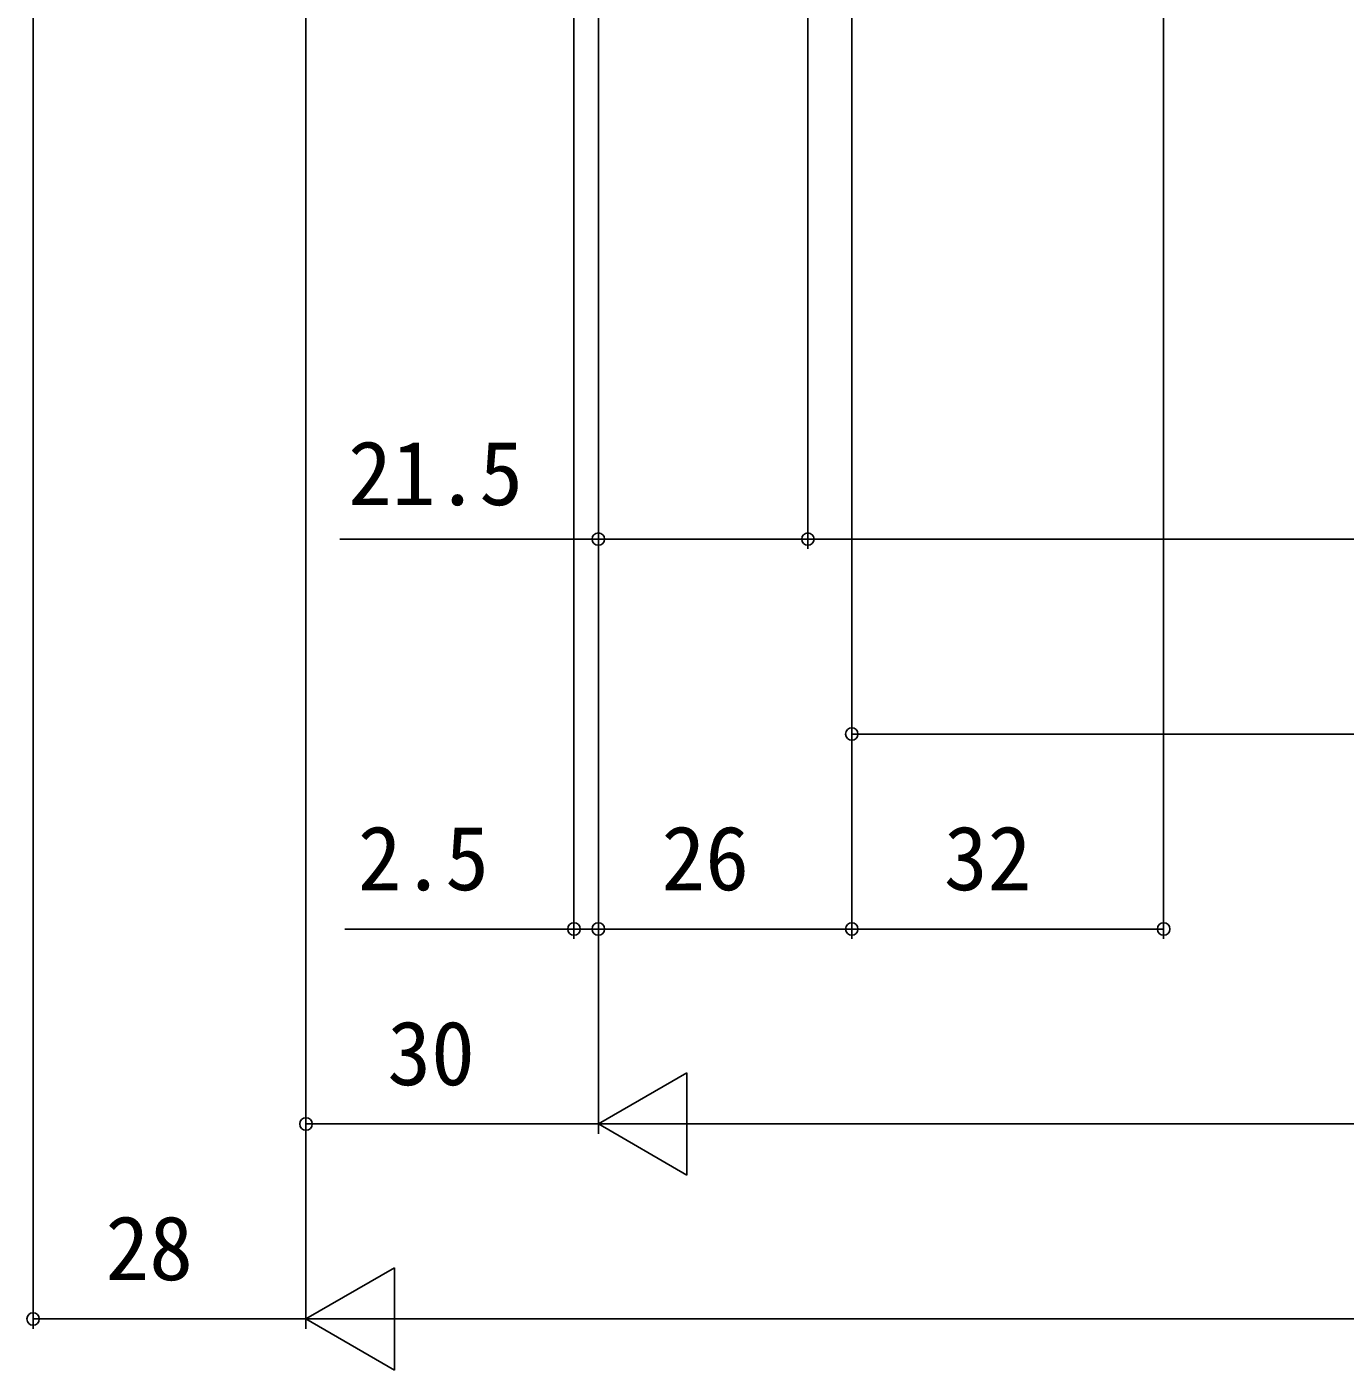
# Model space of a CAD drawing. Units: millimetres, scale not verified. Extents: x -525 to 525, y -783 to 778.
# Drawn here: x -204.3 to -69, y -481.8 to -344 of the extents above; entities that cross this region are included whole.
import ezdxf
from ezdxf.enums import TextEntityAlignment as Align

# ---------------------------------------------------------------- set-up
doc = ezdxf.new("R2010")
doc.units = ezdxf.units.MM
doc.header["$LTSCALE"] = 4
doc.layers.add('0-7_YKK_D', color=6, linetype='Continuous')
doc.styles.add('ＭＳ ゴシック', font='')
doc.styles.get('ＭＳ ゴシック').set_extended_font_data('MS Gothic')

msp = doc.modelspace()

# ---------------------------------------------------------------- linework, layer by layer
at = {"layer": '0-7_YKK_D'}
for p, q in [((-203.661, -190.197), (-203.661, -477.51)), ((-87.661, -225.697), (-87.661, -437.51)), ((-175.66, -240.197), (-175.66, -457.51)), ((-175.66, -240.197), (-175.66, -477.51)), ((-175.66, -240.197), (-175.66, -477.51)), ((-119.66, -240.197), (-119.66, -437.51)), ((-119.66, -240.197), (-119.66, -437.51)), ((-119.66, -240.197), (-119.66, -417.51)), ((-124.161, -242.997), (-124.161, -397.51)), ((-124.161, -242.997), (-124.161, -397.51)), ((-148.161, -255.197), (-148.161, -437.51)), ((-145.66, -255.197), (-145.66, -437.51)), ((-145.66, -255.197), (-145.66, -457.51)), ((-145.66, -255.197), (-145.66, -437.51)), ((-145.66, -255.197), (-145.66, -457.51)), ((-145.66, -255.197), (-145.66, -397.51)), ((-124.161, -396.51), (122.836, -396.51)), ((-119.66, -416.51), (118.34, -416.51)), ((-148.161, -436.51), (-171.681, -436.51)), ((-145.66, -436.51), (-148.161, -436.51)), ((-145.66, -436.51), (-143.11, -436.51)), ((-145.66, -436.51), (-119.66, -436.51)), ((-119.66, -436.51), (-87.661, -436.51)), ((-145.66, -456.51), (-136.567, -451.26)), ((-136.567, -461.76), (-136.567, -451.26)), ((-145.66, -456.51), (-175.66, -456.51)), ((-145.66, -456.51), (-136.567, -461.76)), ((-145.66, -456.51), (-127.473, -456.51)), ((-135.16, -456.51), (133.84, -456.51)), ((-175.66, -476.51), (-166.567, -471.26)), ((-166.567, -481.76), (-166.567, -471.26)), ((-175.66, -476.51), (-203.661, -476.51)), ((-175.66, -476.51), (-166.567, -481.76)), ((-175.66, -476.51), (-157.473, -476.51)), ((163.84, -476.51), (-165.16, -476.51))]:
    msp.add_line(p, q, dxfattribs=at)
msp.add_lwpolyline([(-124.161, -396.51), (-145.66, -396.51), (-172.176, -396.51)], dxfattribs=at)
for centre in [(-145.66, -396.51), (-124.161, -396.51), (-124.161, -396.51), (-119.66, -416.51), (-148.161, -436.51), (-145.66, -436.51), (-145.66, -436.51), (-119.66, -436.51), (-119.66, -436.51), (-87.661, -436.51), (-175.66, -456.51), (-203.661, -476.51)]:
    msp.add_circle(centre, 0.637, dxfattribs=at)

# ---------------------------------------------------------------- texts
at = {"layer": '0-7_YKK_D', "style": 'ＭＳ ゴシック'}
for s, p in [('21.5', (-171.341, -395.01)), ('2.5', (-170.346, -434.51)), ('26', (-139.18, -434.51)), ('32', (-110.206, -434.51)), ('30', (-167.308, -454.51)), ('28', (-196.231, -474.51))]:
    msp.add_text(s, height=6.598, dxfattribs=at).set_placement(p, align=Align.BOTTOM_LEFT)

doc.saveas('drawing.dxf')
